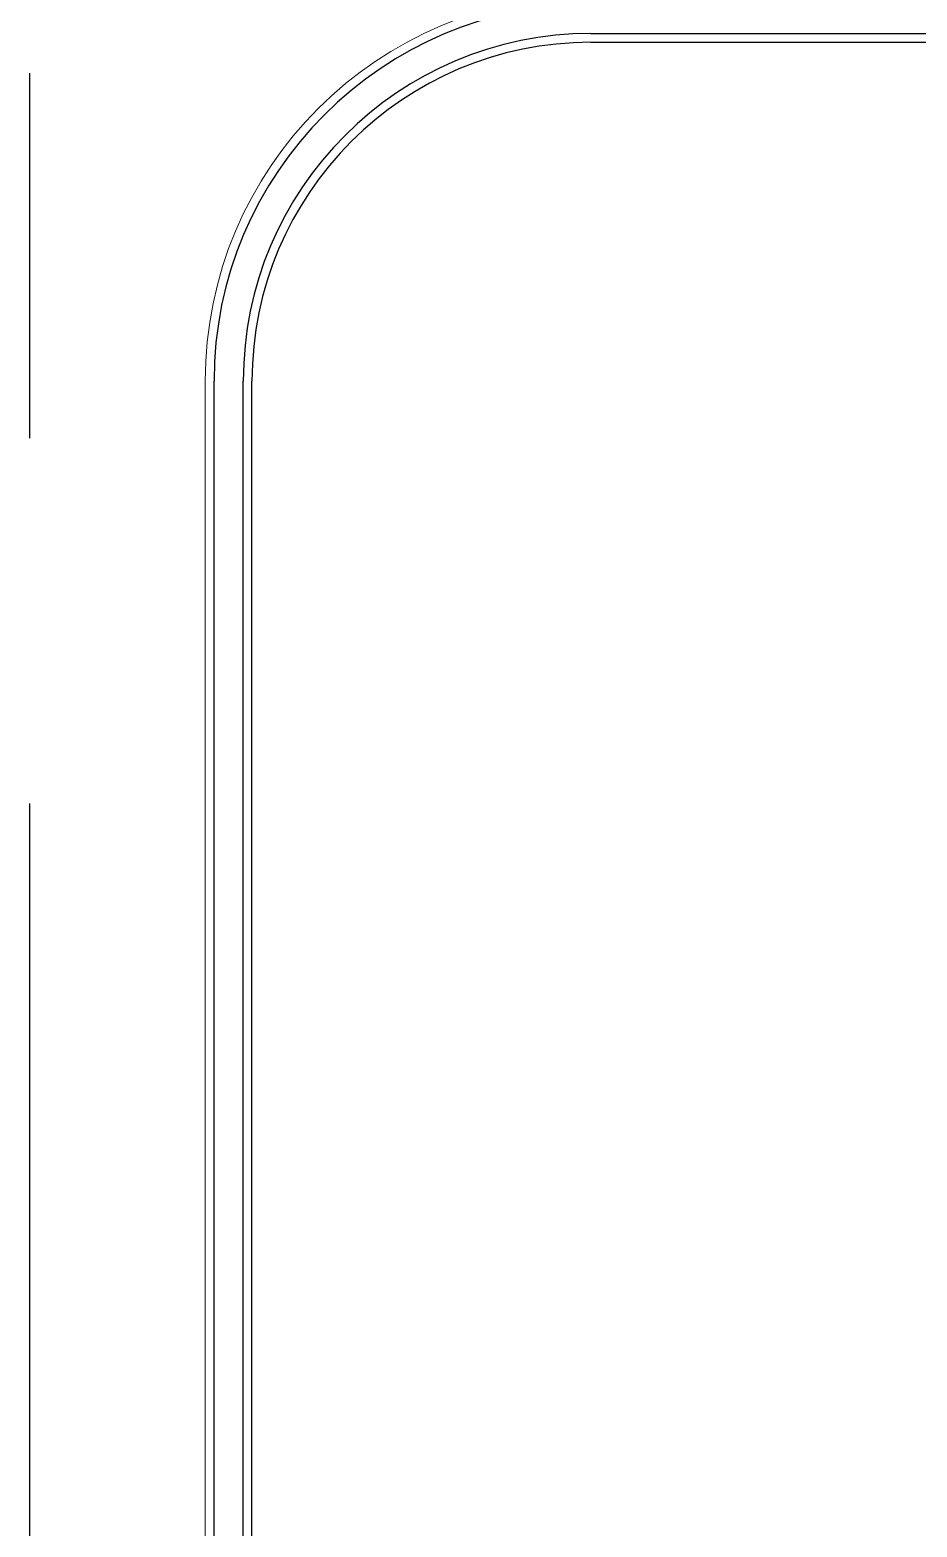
# Model space of a CAD drawing. Header units: millimetres. Extents: x 63700 to 182600, y -289551 to -205451.
# Drawn here: x 114213 to 114972, y -210067 to -208786 of the extents above; entities that cross this region are included whole.
import ezdxf

# ---------------------------------------------------------------- set-up
doc = ezdxf.new("R2010")
doc.units = ezdxf.units.MM
doc.header["$LTSCALE"] = 50
doc.linetypes.add('CENTER', pattern=[2, 1.25, -0.25, 0.25, -0.25])
doc.layers.add('C_CEN', color=1, linetype='CENTER')
doc.layers.add('DIM-SCALE', color=7, linetype='Continuous')
doc.layers.add('DITCH', color=7, linetype='Continuous', lineweight=0)
doc.layers.add('ROAD', color=4, linetype='Continuous', lineweight=0)
doc.styles.add('돋움', font='')
doc.styles.get('돋움').set_extended_font_data('Dotum')
doc.dimstyles.new('일반도면_0050', dxfattribs={"dimscale": 50, "dimtxt": 3, "dimasz": 3, "dimexe": 1, "dimexo": 2, "dimgap": 1.25, "dimtad": 1, "dimdec": 0, "dimzin": 0, "dimdsep": 46, "dimtxsty": '돋움', "dimcen": -5, "dimclrd": 1, "dimclre": 1, "dimclrt": 7, "dimadec": 8, "dimazin": 0, "dimtfac": 1, "dimtdec": 4, "dimtix": 1, "dimtmove": 2, "dimatfit": 3, "dimfxl": 1, "dimtolj": 1, "dimtzin": 0, "dimarcsym": 0})

# ---------------------------------------------------------------- blocks, each defined once
blk = doc.blocks.new('KEY PLAN_NEW')
at = {"layer": 'C_CEN', "color": 253, "linetype": 'CENTER', "lineweight": -3, "ltscale": 10}
blk.add_line((-3077.31, -1871.94), (-3077.31, -473.99), dxfattribs=at)
at = {"layer": 'DITCH', "color": 253, "lineweight": -3}
for p, q in [((-2885.31, -983.42), (-1730.42, -983.42)), ((-2885.31, -986.42), (-1727.42, -986.42)), ((-3014.31, -1871.94), (-3014.31, -1102.41)), ((-3004.31, -1871.94), (-3004.31, -1102.41)), ((-3001.31, -1871.94), (-3001.31, -1102.41))]:
    blk.add_line(p, q, dxfattribs=at)
for radius in [129, 119, 116]:
    blk.add_arc((-2885.31, -1102.42), radius, 90, 180, dxfattribs=at)
at = {"layer": 'ROAD', "color": 253}
blk.add_line((-3017.31, -1871.94), (-3017.31, -1102.41), dxfattribs=at)
blk.add_arc((-2885.31, -1102.42), 132, 90, 180, dxfattribs=at)

msp = doc.modelspace()

# ---------------------------------------------------------------- block references
at = {"xscale": 2.5, "yscale": 2.5, "zscale": 2.5}
msp.add_blockref('KEY PLAN_NEW', (121906.2, -206330.7), dxfattribs=at)

# ---------------------------------------------------------------- leaders
at = {"layer": 'DIM-SCALE'}
msp.add_leader([(115493.2, -209800.8, -362.7), (114890.3, -212201.7, -362.7), (114590.3, -212201.7, -362.7)], dimstyle='일반도면_0050', override={"dimclrd": 1}, dxfattribs=at)

doc.saveas('drawing.dxf')
